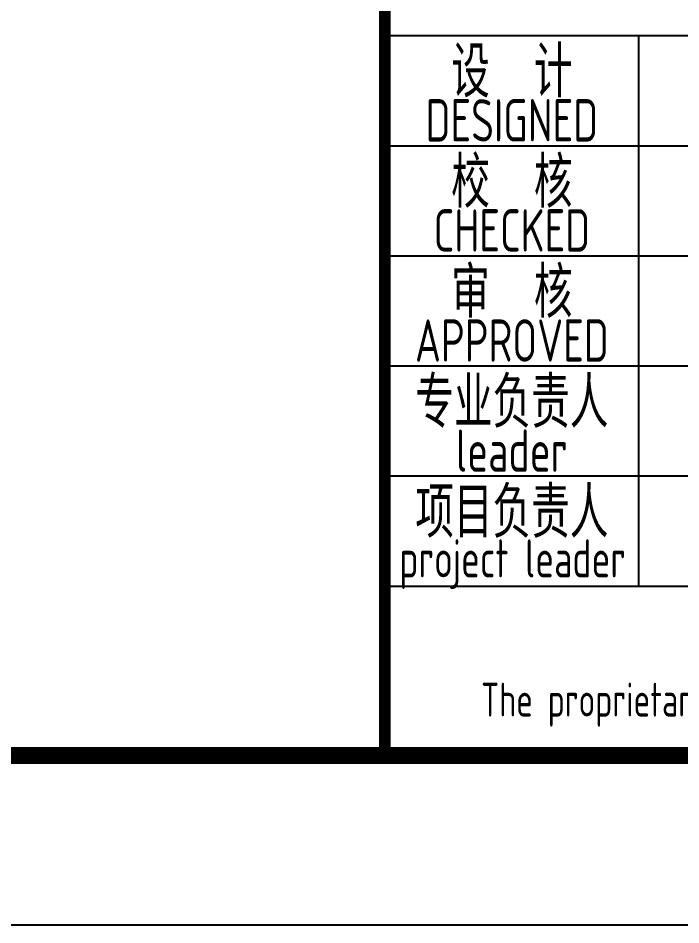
# Model space of a CAD drawing. Extents: x 4981409 to 5298492, y -444687 to -298607.
# Drawn here: x 5068660 to 5072573, y -430054 to -424701 of the extents above; entities that cross this region are included whole.
import ezdxf
from ezdxf.enums import TextEntityAlignment as Align

# ---------------------------------------------------------------- set-up
doc = ezdxf.new("R2010")
doc.units = 0
doc.header["$LTSCALE"] = 1000
doc.header["$MEASUREMENT"] = 0
doc.layers.get('0').update_dxf_attribs({"linetype": 'CONTINUOUS'})
doc.layers.add('PUB_TITLE', color=4, linetype='CONTINUOUS')
doc.styles.add('AHD', font='sceie.shx', dxfattribs={"width": 0.7, "bigfont": 'sceic.shx'})

msp = doc.modelspace()

# ---------------------------------------------------------------- linework, layer by layer
for p, q in [((5070825.3, -424804), (5088825.3, -424804)), ((5072325.3, -428054), (5072325.3, -424804)), ((5070825.3, -425454), (5076325.3, -425454)), ((5070825.3, -426104), (5076325.3, -426104)), ((5070825.3, -426754), (5076325.3, -426754)), ((5070825.3, -427404), (5088825.3, -427404)), ((5070825.3, -428054), (5088825.3, -428054)), ((5070825.3, -429054), (5088825.3, -429054))]:
    msp.add_line(p, q)
at = {"const_width": 70}
msp.add_lwpolyline([(5070825.3, -423054), (5070825.3, -429054)], dxfattribs=at)
msp.add_lwpolyline([(5088825.3, -423054, 70, 70, 0), (5070825.3, -423054, 70, 70, 0), (5070825.3, -429054, 0, 0, 0)], format="xyseb")
at = {"layer": 'PUB_TITLE', "color": 4}
msp.add_lwpolyline([(5005725.3, -430054), (5089825.3, -430054), (5089825.3, -370654), (5005725.3, -370654)], close=True, dxfattribs=at)
at = {"layer": 'PUB_TITLE', "color": 4, "const_width": 100}
msp.add_lwpolyline([(5008225.3, -429054), (5088825.3, -429054), (5088825.3, -371654), (5008225.3, -371654)], close=True, dxfattribs=at)

# ---------------------------------------------------------------- texts
at = {"style": 'AHD', "width": 0.8}
for s, height, p in [('设  计', 300, (5071575.3, -425004)), ('设  计', 300, (5071575.3, -425004)), ('DESIGNED', 250, (5071575.3, -425304)), ('DESIGNED', 250, (5071575.3, -425304)), ('校  核', 300, (5071575.3, -425654)), ('校  核', 300, (5071575.3, -425654)), ('CHECKED', 250, (5071575.3, -425954)), ('CHECKED', 250, (5071575.3, -425954)), ('审  核', 300, (5071575.3, -426304)), ('审  核', 300, (5071575.3, -426304)), ('APPROVED', 250, (5071575.3, -426604)), ('APPROVED', 250, (5071575.3, -426604)), ('专业负责人', 300, (5071575.3, -426954)), ('leader', 250, (5071575.3, -427254)), ('项目负责人', 300, (5071575.3, -427604)), ('project leader', 225, (5071579.4, -427924)), ('The proprietary right of this document belongs to Anhui Huadong Chemical And Medical Engineering  Co.,Ltd.  and any replication or transfer to the 3rd. side is forbidden without its permission. ', 200, (5079825.3, -428754)), ('The proprietary right of this document belongs to Anhui Huadong Chemical And Medical Engineering  Co.,Ltd.  and any replication or transfer to the 3rd. side is forbidden without its permission. ', 200, (5079825.3, -428754))]:
    msp.add_text(s, height=height, dxfattribs=at).set_placement(p, align=Align.MIDDLE)

doc.saveas('drawing.dxf')
